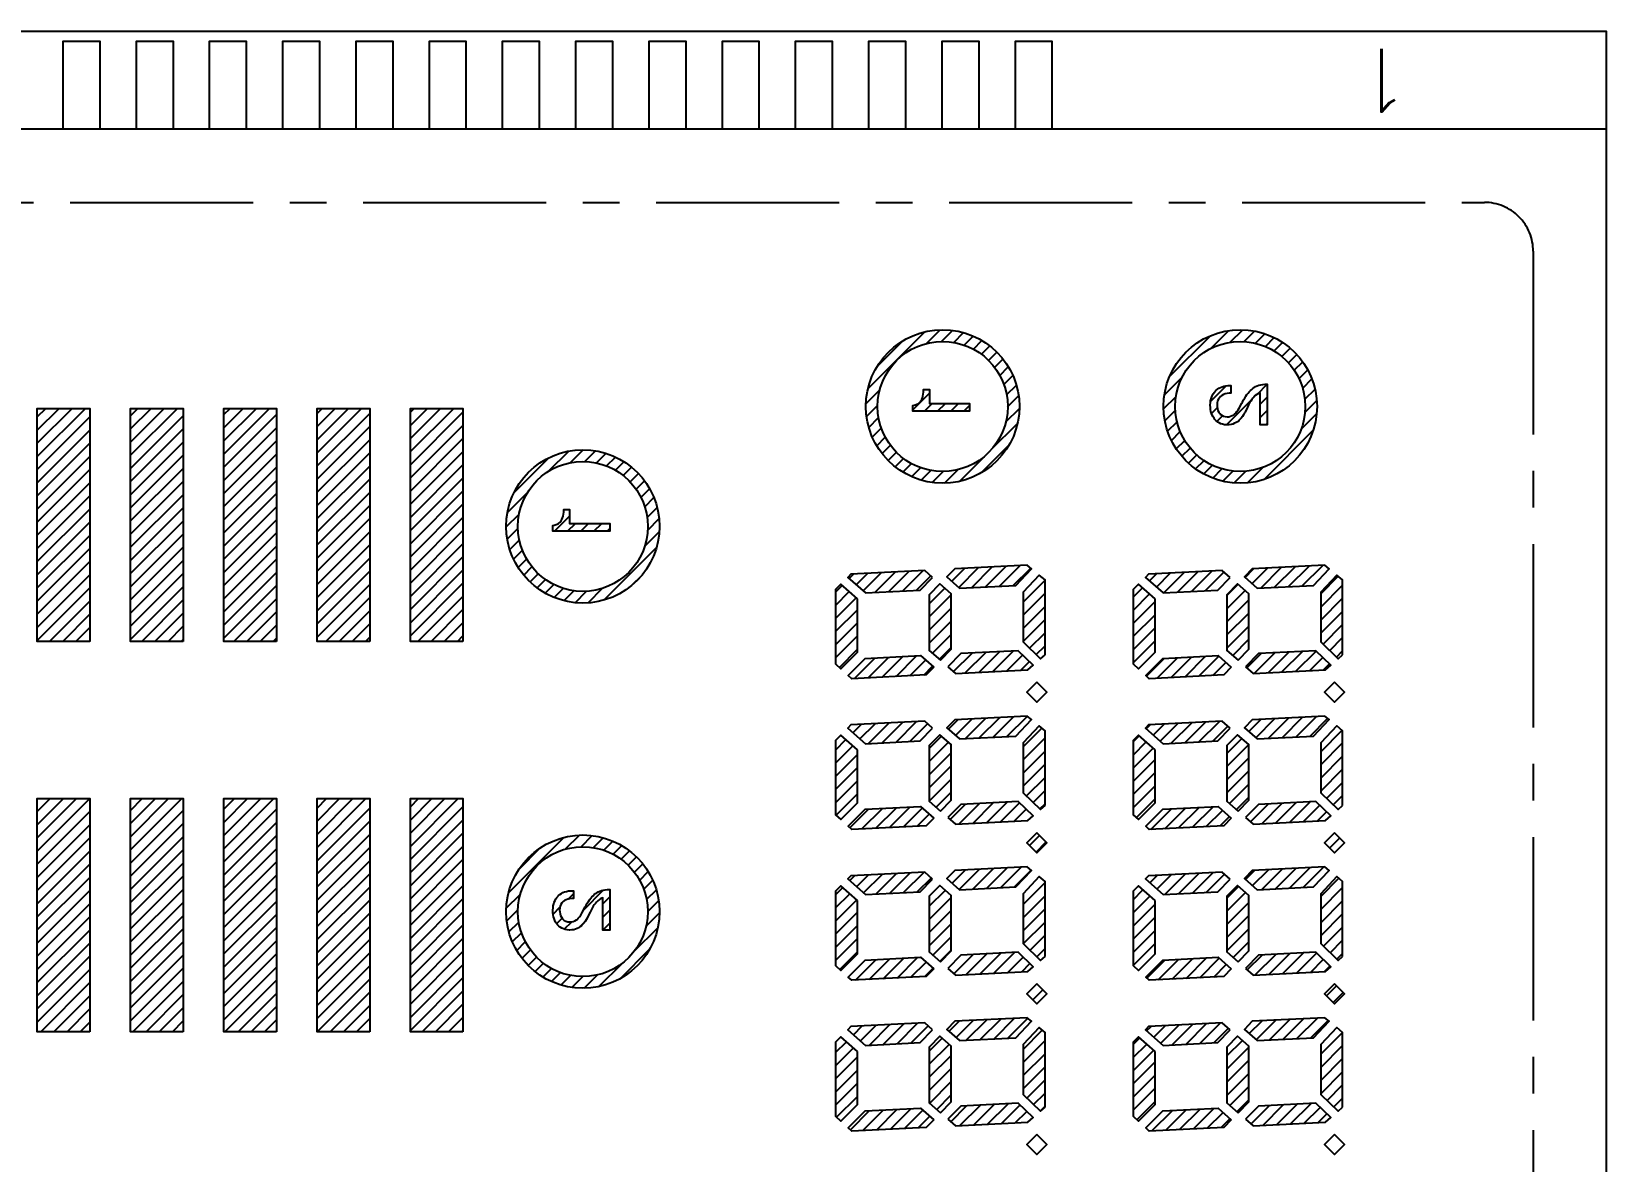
# Model space of a CAD drawing. Header units: millimetres. Extents: x 496 to 1208, y 1378 to 1539.
# Drawn here: x 1122.68 to 1154.93, y 1474.98 to 1498.12 of the extents above; entities that cross this region are included whole.
import ezdxf
from ezdxf.enums import TextEntityAlignment as Align

# ---------------------------------------------------------------- set-up
doc = ezdxf.new("R2010")
doc.units = ezdxf.units.MM
doc.header["$LTSCALE"] = 3
doc.linetypes.add('CENTER', pattern=[2, 1.25, -0.25, 0.25, -0.25])
doc.styles.add('romans', font='romans.shx')
pattern_1 = [(225, (-1337.04233, 2320.39868), (-0.134703842, 0.134703842), [])]

msp = doc.modelspace()

# ---------------------------------------------------------------- hatches: boundary and pattern name
at = {"linetype": 'Continuous'}
h = msp.add_hatch(dxfattribs=at)
h.set_pattern_fill('ANSI31', color=256, scale=0.06, angle=90, style=0)
h.set_pattern_definition(pattern_1)
h.paths.add_polyline_path([(1139.762, 1490.442, 1), (1142.905, 1490.442, 1)])
h.paths.add_polyline_path([(1140.002, 1490.442, 1), (1142.665, 1490.442, 1)])
h = msp.add_hatch(dxfattribs=at)
h.set_pattern_fill('ANSI31', color=256, scale=0.06, angle=90, style=0)
h.set_pattern_definition(pattern_1)
h.paths.add_polyline_path([(1145.857, 1490.442, 1), (1149, 1490.442, 1)])
h.paths.add_polyline_path([(1146.097, 1490.442, 1), (1148.76, 1490.442, 1)])
h = msp.add_hatch(dxfattribs=at)
h.set_pattern_fill('ANSI31', color=256, scale=0.06, angle=90, style=0)
h.set_pattern_definition(pattern_1)
h.paths.add_polyline_path([(1140.865, 1490.528), (1140.837, 1490.505), (1140.805, 1490.487), (1140.768, 1490.474), (1140.726, 1490.465), (1140.72, 1490.465), (1140.72, 1490.345), (1141.887, 1490.345), (1141.887, 1490.505), (1141.062, 1490.505), (1141.062, 1490.787), (1140.944, 1490.787), (1140.942, 1490.738), (1140.937, 1490.693), (1140.929, 1490.652), (1140.919, 1490.616), (1140.905, 1490.584), (1140.888, 1490.556)])
h = msp.add_hatch(dxfattribs=at)
h.set_pattern_fill('ANSI31', color=256, scale=0.06, angle=90, style=0)
h.set_pattern_definition(pattern_1)
h.paths.add_polyline_path([(1147.158, 1490.231), (1147.118, 1490.235), (1147.081, 1490.245), (1147.049, 1490.262), (1147.019, 1490.286), (1147.009, 1490.297), (1146.988, 1490.327), (1146.972, 1490.361), (1146.961, 1490.399), (1146.954, 1490.44), (1146.953, 1490.473), (1146.956, 1490.516), (1146.965, 1490.556), (1146.98, 1490.591), (1147, 1490.622), (1147.025, 1490.648), (1147.053, 1490.67), (1147.084, 1490.686), (1147.119, 1490.699), (1147.158, 1490.708), (1147.2, 1490.712), (1147.222, 1490.712), (1147.236, 1490.712), (1147.236, 1490.872), (1147.215, 1490.872), (1147.172, 1490.871), (1147.131, 1490.866), (1147.092, 1490.858), (1147.055, 1490.847), (1147.021, 1490.833), (1146.989, 1490.815), (1146.959, 1490.795), (1146.931, 1490.772), (1146.922, 1490.763), (1146.898, 1490.735), (1146.876, 1490.704), (1146.858, 1490.672), (1146.843, 1490.637), (1146.831, 1490.599), (1146.822, 1490.559), (1146.817, 1490.517), (1146.815, 1490.473), (1146.815, 1490.466), (1146.816, 1490.421), (1146.821, 1490.379), (1146.829, 1490.338), (1146.839, 1490.3), (1146.853, 1490.264), (1146.871, 1490.23), (1146.891, 1490.2), (1146.91, 1490.175), (1146.937, 1490.147), (1146.966, 1490.123), (1146.998, 1490.104), (1147.032, 1490.088), (1147.068, 1490.077), (1147.106, 1490.069), (1147.146, 1490.066), (1147.16, 1490.066), (1147.201, 1490.068), (1147.24, 1490.073), (1147.278, 1490.083), (1147.313, 1490.097), (1147.346, 1490.114), (1147.369, 1490.13), (1147.397, 1490.151), (1147.423, 1490.177), (1147.449, 1490.205), (1147.473, 1490.238), (1147.496, 1490.273), (1147.518, 1490.312), (1147.526, 1490.328), (1147.575, 1490.431), (1147.598, 1490.476), (1147.621, 1490.516), (1147.643, 1490.552), (1147.664, 1490.584), (1147.685, 1490.612), (1147.705, 1490.636), (1147.705, 1490.636), (1147.735, 1490.666), (1147.767, 1490.69), (1147.8, 1490.709), (1147.835, 1490.722), (1147.838, 1490.723), (1147.838, 1490.066), (1147.981, 1490.066), (1147.981, 1490.899), (1147.971, 1490.899), (1147.929, 1490.897), (1147.888, 1490.893), (1147.849, 1490.886), (1147.812, 1490.876), (1147.777, 1490.863), (1147.743, 1490.848), (1147.711, 1490.829), (1147.687, 1490.812), (1147.663, 1490.793), (1147.639, 1490.77), (1147.614, 1490.745), (1147.59, 1490.717), (1147.566, 1490.686), (1147.542, 1490.652), (1147.519, 1490.615), (1147.495, 1490.575), (1147.471, 1490.533), (1147.461, 1490.513), (1147.407, 1490.41), (1147.384, 1490.37), (1147.36, 1490.336), (1147.336, 1490.306), (1147.309, 1490.282), (1147.299, 1490.274), (1147.266, 1490.255), (1147.23, 1490.241), (1147.192, 1490.233)])
h = msp.add_hatch(dxfattribs=at)
h.set_pattern_fill('ANSI31', color=256, scale=0.06, angle=90, style=0)
h.set_pattern_definition(pattern_1)
h.paths.add_polyline_path([(1123.871, 1490.404), (1122.794, 1490.404), (1122.794, 1485.631), (1123.871, 1485.631)])
h = msp.add_hatch(dxfattribs=at)
h.set_pattern_fill('ANSI31', color=256, scale=0.06, angle=90, style=0)
h.set_pattern_definition(pattern_1)
h.paths.add_polyline_path([(1125.781, 1490.404), (1124.704, 1490.404), (1124.704, 1485.631), (1125.781, 1485.631)])
h = msp.add_hatch(dxfattribs=at)
h.set_pattern_fill('ANSI31', color=256, scale=0.06, angle=90, style=0)
h.set_pattern_definition(pattern_1)
h.paths.add_polyline_path([(1127.691, 1490.404), (1126.614, 1490.404), (1126.614, 1485.631), (1127.691, 1485.631)])
h = msp.add_hatch(dxfattribs=at)
h.set_pattern_fill('ANSI31', color=256, scale=0.06, angle=90, style=0)
h.set_pattern_definition(pattern_1)
h.paths.add_polyline_path([(1129.601, 1490.404), (1128.524, 1490.404), (1128.524, 1485.631), (1129.601, 1485.631)])
h = msp.add_hatch(dxfattribs=at)
h.set_pattern_fill('ANSI31', color=256, scale=0.06, angle=90, style=0)
h.set_pattern_definition(pattern_1)
h.paths.add_polyline_path([(1131.511, 1490.404), (1130.434, 1490.404), (1130.434, 1485.631), (1131.511, 1485.631)])
h = msp.add_hatch(dxfattribs=at)
h.set_pattern_fill('ANSI31', color=256, scale=0.06, angle=90, style=0)
h.set_pattern_definition(pattern_1)
h.paths.add_polyline_path([(1132.396, 1487.986, 1), (1135.536, 1487.986, 1)])
h.paths.add_polyline_path([(1132.635, 1487.986, 1), (1135.296, 1487.986, 1)])
h = msp.add_hatch(dxfattribs=at)
h.set_pattern_fill('ANSI31', color=256, scale=0.06, angle=90, style=0)
h.set_pattern_definition(pattern_1)
h.paths.add_polyline_path([(1133.498, 1488.071), (1133.47, 1488.048), (1133.438, 1488.03), (1133.4, 1488.017), (1133.359, 1488.008), (1133.353, 1488.008), (1133.353, 1487.888), (1134.518, 1487.888), (1134.518, 1488.048), (1133.695, 1488.048), (1133.695, 1488.33), (1133.576, 1488.33), (1133.575, 1488.281), (1133.57, 1488.236), (1133.562, 1488.195), (1133.551, 1488.159), (1133.538, 1488.127), (1133.521, 1488.099)])
h = msp.add_hatch(dxfattribs=at)
h.set_pattern_fill('ANSI31', color=256, scale=0.06, angle=90, style=0)
h.set_pattern_definition(pattern_1)
h.paths.add_polyline_path([(1141.681, 1486.721), (1142.835, 1486.779), (1143.155, 1487.119), (1143.068, 1487.191), (1141.58, 1487.117), (1141.419, 1486.952)])
h = msp.add_hatch(dxfattribs=at)
h.set_pattern_fill('ANSI31', color=256, scale=0.06, angle=90, style=0)
h.set_pattern_definition(pattern_1)
h.paths.add_polyline_path([(1147.776, 1486.721), (1148.929, 1486.779), (1149.25, 1487.119), (1149.163, 1487.191), (1147.675, 1487.117), (1147.514, 1486.952)])
h = msp.add_hatch(dxfattribs=at)
h.set_pattern_fill('ANSI31', color=256, scale=0.06, angle=90, style=0)
h.set_pattern_definition(pattern_1)
h.paths.add_polyline_path([(1141.128, 1486.942), (1140.966, 1487.086), (1139.457, 1487.01), (1139.39, 1486.943), (1139.753, 1486.624), (1140.871, 1486.68)])
h = msp.add_hatch(dxfattribs=at)
h.set_pattern_fill('ANSI31', color=256, scale=0.06, angle=90, style=0)
h.set_pattern_definition(pattern_1)
h.paths.add_polyline_path([(1143.43, 1485.357), (1143.43, 1486.89), (1143.309, 1486.991), (1142.98, 1486.642), (1142.98, 1485.621), (1143.34, 1485.277)])
h = msp.add_hatch(dxfattribs=at)
h.set_pattern_fill('ANSI31', color=256, scale=0.06, angle=90, style=0)
h.set_pattern_definition(pattern_1)
h.paths.add_polyline_path([(1147.223, 1486.942), (1147.06, 1487.086), (1145.552, 1487.01), (1145.485, 1486.943), (1145.848, 1486.624), (1146.966, 1486.68)])
h = msp.add_hatch(dxfattribs=at)
h.set_pattern_fill('ANSI31', color=256, scale=0.06, angle=90, style=0)
h.set_pattern_definition(pattern_1)
h.paths.add_polyline_path([(1149.525, 1485.357), (1149.525, 1486.89), (1149.404, 1486.991), (1149.075, 1486.642), (1149.075, 1485.621), (1149.434, 1485.277)])
h = msp.add_hatch(dxfattribs=at)
h.set_pattern_fill('ANSI31', color=256, scale=0.06, angle=90, style=0)
h.set_pattern_definition(pattern_1)
h.paths.add_polyline_path([(1139.591, 1486.501), (1139.249, 1486.801), (1139.141, 1486.692), (1139.141, 1485.172), (1139.251, 1485.07), (1139.591, 1485.411)])
h = msp.add_hatch(dxfattribs=at)
h.set_pattern_fill('ANSI31', color=256, scale=0.06, angle=90, style=0)
h.set_pattern_definition(pattern_1)
h.paths.add_polyline_path([(1141.29, 1485.245), (1141.51, 1485.469), (1141.51, 1486.605), (1141.279, 1486.81), (1141.06, 1486.587), (1141.06, 1485.448)])
h = msp.add_hatch(dxfattribs=at)
h.set_pattern_fill('ANSI31', color=256, scale=0.06, angle=90, style=0)
h.set_pattern_definition(pattern_1)
h.paths.add_polyline_path([(1145.685, 1486.501), (1145.343, 1486.801), (1145.235, 1486.692), (1145.235, 1485.172), (1145.346, 1485.07), (1145.685, 1485.411)])
h = msp.add_hatch(dxfattribs=at)
h.set_pattern_fill('ANSI31', color=256, scale=0.06, angle=90, style=0)
h.set_pattern_definition(pattern_1)
h.paths.add_polyline_path([(1147.385, 1485.245), (1147.605, 1485.469), (1147.605, 1486.605), (1147.373, 1486.81), (1147.155, 1486.587), (1147.155, 1485.448)])
h = msp.add_hatch(dxfattribs=at)
h.set_pattern_fill('ANSI31', color=256, scale=0.06, angle=90, style=0)
h.set_pattern_definition(pattern_1)
h.paths.add_polyline_path([(1140.881, 1485.34), (1139.745, 1485.283), (1139.398, 1484.935), (1139.471, 1484.868), (1140.996, 1484.945), (1141.15, 1485.102)])
h = msp.add_hatch(dxfattribs=at)
h.set_pattern_fill('ANSI31', color=256, scale=0.06, angle=90, style=0)
h.set_pattern_definition(pattern_1)
h.paths.add_polyline_path([(1141.441, 1485.113), (1141.596, 1484.975), (1143.081, 1485.05), (1143.189, 1485.145), (1142.879, 1485.44), (1141.705, 1485.381)])
h = msp.add_hatch(dxfattribs=at)
h.set_pattern_fill('ANSI31', color=256, scale=0.06, angle=90, style=0)
h.set_pattern_definition(pattern_1)
h.paths.add_polyline_path([(1146.975, 1485.34), (1145.84, 1485.283), (1145.493, 1484.935), (1145.566, 1484.868), (1147.09, 1484.945), (1147.245, 1485.102)])
h = msp.add_hatch(dxfattribs=at)
h.set_pattern_fill('ANSI31', color=256, scale=0.06, angle=90, style=0)
h.set_pattern_definition(pattern_1)
h.paths.add_polyline_path([(1147.535, 1485.113), (1147.691, 1484.975), (1149.176, 1485.05), (1149.284, 1485.145), (1148.974, 1485.44), (1147.799, 1485.381)])
h = msp.add_hatch(dxfattribs=at)
h.set_pattern_fill('ANSI31', color=256, scale=0.06, angle=90, style=0)
h.set_pattern_definition(pattern_1)
h.paths.add_polyline_path([(1141.128, 1483.854), (1140.966, 1483.997), (1139.457, 1483.921), (1139.39, 1483.854), (1139.753, 1483.536), (1140.871, 1483.592)])
h = msp.add_hatch(dxfattribs=at)
h.set_pattern_fill('ANSI31', color=256, scale=0.06, angle=90, style=0)
h.set_pattern_definition(pattern_1)
h.paths.add_polyline_path([(1141.681, 1483.633), (1142.835, 1483.691), (1143.155, 1484.031), (1143.068, 1484.103), (1141.58, 1484.028), (1141.419, 1483.864)])
h = msp.add_hatch(dxfattribs=at)
h.set_pattern_fill('ANSI31', color=256, scale=0.06, angle=90, style=0)
h.set_pattern_definition(pattern_1)
h.paths.add_polyline_path([(1147.223, 1483.854), (1147.06, 1483.997), (1145.552, 1483.921), (1145.485, 1483.854), (1145.848, 1483.536), (1146.966, 1483.592)])
h = msp.add_hatch(dxfattribs=at)
h.set_pattern_fill('ANSI31', color=256, scale=0.06, angle=90, style=0)
h.set_pattern_definition(pattern_1)
h.paths.add_polyline_path([(1147.776, 1483.633), (1148.929, 1483.691), (1149.25, 1484.031), (1149.163, 1484.103), (1147.675, 1484.028), (1147.514, 1483.864)])
h = msp.add_hatch(dxfattribs=at)
h.set_pattern_fill('ANSI31', color=256, scale=0.06, angle=90, style=0)
h.set_pattern_definition(pattern_1)
h.paths.add_polyline_path([(1139.591, 1483.412), (1139.249, 1483.712), (1139.141, 1483.604), (1139.141, 1482.083), (1139.251, 1481.982), (1139.591, 1482.323)])
h = msp.add_hatch(dxfattribs=at)
h.set_pattern_fill('ANSI31', color=256, scale=0.06, angle=90, style=0)
h.set_pattern_definition(pattern_1)
h.paths.add_polyline_path([(1141.29, 1482.157), (1141.51, 1482.38), (1141.51, 1483.517), (1141.279, 1483.721), (1141.06, 1483.499), (1141.06, 1482.36)])
h = msp.add_hatch(dxfattribs=at)
h.set_pattern_fill('ANSI31', color=256, scale=0.06, angle=90, style=0)
h.set_pattern_definition(pattern_1)
h.paths.add_polyline_path([(1143.43, 1482.268), (1143.43, 1483.802), (1143.309, 1483.903), (1142.98, 1483.553), (1142.98, 1482.533), (1143.34, 1482.189)])
h = msp.add_hatch(dxfattribs=at)
h.set_pattern_fill('ANSI31', color=256, scale=0.06, angle=90, style=0)
h.set_pattern_definition(pattern_1)
h.paths.add_polyline_path([(1145.685, 1483.412), (1145.343, 1483.712), (1145.235, 1483.604), (1145.235, 1482.083), (1145.346, 1481.982), (1145.685, 1482.323)])
h = msp.add_hatch(dxfattribs=at)
h.set_pattern_fill('ANSI31', color=256, scale=0.06, angle=90, style=0)
h.set_pattern_definition(pattern_1)
h.paths.add_polyline_path([(1147.385, 1482.157), (1147.605, 1482.38), (1147.605, 1483.517), (1147.373, 1483.721), (1147.155, 1483.499), (1147.155, 1482.36)])
h = msp.add_hatch(dxfattribs=at)
h.set_pattern_fill('ANSI31', color=256, scale=0.06, angle=90, style=0)
h.set_pattern_definition(pattern_1)
h.paths.add_polyline_path([(1149.525, 1482.268), (1149.525, 1483.802), (1149.404, 1483.903), (1149.075, 1483.553), (1149.075, 1482.533), (1149.434, 1482.189)])
h = msp.add_hatch(dxfattribs=at)
h.set_pattern_fill('ANSI31', color=256, scale=0.06, angle=90, style=0)
h.set_pattern_definition(pattern_1)
h.paths.add_polyline_path([(1123.871, 1482.411), (1122.794, 1482.411), (1122.794, 1477.638), (1123.871, 1477.638)])
h = msp.add_hatch(dxfattribs=at)
h.set_pattern_fill('ANSI31', color=256, scale=0.06, angle=90, style=0)
h.set_pattern_definition(pattern_1)
h.paths.add_polyline_path([(1125.781, 1482.411), (1124.704, 1482.411), (1124.704, 1477.638), (1125.781, 1477.638)])
h = msp.add_hatch(dxfattribs=at)
h.set_pattern_fill('ANSI31', color=256, scale=0.06, angle=90, style=0)
h.set_pattern_definition(pattern_1)
h.paths.add_polyline_path([(1127.691, 1482.411), (1126.614, 1482.411), (1126.614, 1477.638), (1127.691, 1477.638)])
h = msp.add_hatch(dxfattribs=at)
h.set_pattern_fill('ANSI31', color=256, scale=0.06, angle=90, style=0)
h.set_pattern_definition(pattern_1)
h.paths.add_polyline_path([(1129.601, 1482.411), (1128.524, 1482.411), (1128.524, 1477.638), (1129.601, 1477.638)])
h = msp.add_hatch(dxfattribs=at)
h.set_pattern_fill('ANSI31', color=256, scale=0.06, angle=90, style=0)
h.set_pattern_definition(pattern_1)
h.paths.add_polyline_path([(1131.511, 1482.411), (1130.434, 1482.411), (1130.434, 1477.638), (1131.511, 1477.638)])
h = msp.add_hatch(dxfattribs=at)
h.set_pattern_fill('ANSI31', color=256, scale=0.06, angle=90, style=0)
h.set_pattern_definition(pattern_1)
h.paths.add_polyline_path([(1141.441, 1482.024), (1141.596, 1481.887), (1143.081, 1481.962), (1143.189, 1482.056), (1142.879, 1482.352), (1141.705, 1482.293)])
h = msp.add_hatch(dxfattribs=at)
h.set_pattern_fill('ANSI31', color=256, scale=0.06, angle=90, style=0)
h.set_pattern_definition(pattern_1)
h.paths.add_polyline_path([(1147.535, 1482.024), (1147.691, 1481.887), (1149.176, 1481.962), (1149.284, 1482.056), (1148.974, 1482.352), (1147.799, 1482.293)])
h = msp.add_hatch(dxfattribs=at)
h.set_pattern_fill('ANSI31', color=256, scale=0.06, angle=90, style=0)
h.set_pattern_definition(pattern_1)
h.paths.add_polyline_path([(1140.881, 1482.251), (1139.745, 1482.194), (1139.398, 1481.846), (1139.471, 1481.78), (1140.996, 1481.857), (1141.15, 1482.014)])
h = msp.add_hatch(dxfattribs=at)
h.set_pattern_fill('ANSI31', color=256, scale=0.06, angle=90, style=0)
h.set_pattern_definition(pattern_1)
h.paths.add_polyline_path([(1146.975, 1482.251), (1145.84, 1482.194), (1145.493, 1481.846), (1145.566, 1481.78), (1147.09, 1481.857), (1147.245, 1482.014)])
h = msp.add_hatch(dxfattribs=at)
h.set_pattern_fill('ANSI31', color=256, scale=0.06, angle=90, style=0)
h.set_pattern_definition(pattern_1)
h.paths.add_polyline_path([(1143.261, 1481.708), (1143.057, 1481.504), (1143.261, 1481.3), (1143.465, 1481.504)])
h = msp.add_hatch(dxfattribs=at)
h.set_pattern_fill('ANSI31', color=256, scale=0.06, angle=90, style=0)
h.set_pattern_definition(pattern_1)
h.paths.add_polyline_path([(1149.356, 1481.708), (1149.152, 1481.504), (1149.356, 1481.3), (1149.56, 1481.504)])
h = msp.add_hatch(dxfattribs=at)
h.set_pattern_fill('ANSI31', color=256, scale=0.06, angle=90, style=0)
h.set_pattern_definition(pattern_1)
h.paths.add_polyline_path([(1132.396, 1480.097, 1), (1135.536, 1480.097, 1)])
h.paths.add_polyline_path([(1132.635, 1480.097, 1), (1135.296, 1480.097, 1)])
h = msp.add_hatch(dxfattribs=at)
h.set_pattern_fill('ANSI31', color=256, scale=0.06, angle=90, style=0)
h.set_pattern_definition(pattern_1)
h.paths.add_polyline_path([(1141.128, 1480.765), (1140.966, 1480.909), (1139.457, 1480.833), (1139.39, 1480.766), (1139.753, 1480.447), (1140.871, 1480.503)])
h = msp.add_hatch(dxfattribs=at)
h.set_pattern_fill('ANSI31', color=256, scale=0.06, angle=90, style=0)
h.set_pattern_definition(pattern_1)
h.paths.add_polyline_path([(1141.681, 1480.544), (1142.835, 1480.602), (1143.155, 1480.943), (1143.068, 1481.015), (1141.58, 1480.94), (1141.419, 1480.776)])
h = msp.add_hatch(dxfattribs=at)
h.set_pattern_fill('ANSI31', color=256, scale=0.06, angle=90, style=0)
h.set_pattern_definition(pattern_1)
h.paths.add_polyline_path([(1143.43, 1479.18), (1143.43, 1480.714), (1143.309, 1480.814), (1142.98, 1480.465), (1142.98, 1479.444), (1143.34, 1479.1)])
h = msp.add_hatch(dxfattribs=at)
h.set_pattern_fill('ANSI31', color=256, scale=0.06, angle=90, style=0)
h.set_pattern_definition(pattern_1)
h.paths.add_polyline_path([(1147.223, 1480.765), (1147.06, 1480.909), (1145.552, 1480.833), (1145.485, 1480.766), (1145.848, 1480.447), (1146.966, 1480.503)])
h = msp.add_hatch(dxfattribs=at)
h.set_pattern_fill('ANSI31', color=256, scale=0.06, angle=90, style=0)
h.set_pattern_definition(pattern_1)
h.paths.add_polyline_path([(1147.776, 1480.544), (1148.929, 1480.602), (1149.25, 1480.943), (1149.163, 1481.015), (1147.675, 1480.94), (1147.514, 1480.776)])
h = msp.add_hatch(dxfattribs=at)
h.set_pattern_fill('ANSI31', color=256, scale=0.06, angle=90, style=0)
h.set_pattern_definition(pattern_1)
h.paths.add_polyline_path([(1149.525, 1479.18), (1149.525, 1480.714), (1149.404, 1480.814), (1149.075, 1480.465), (1149.075, 1479.444), (1149.434, 1479.1)])
h = msp.add_hatch(dxfattribs=at)
h.set_pattern_fill('ANSI31', color=256, scale=0.06, angle=90, style=0)
h.set_pattern_definition(pattern_1)
h.paths.add_polyline_path([(1133.696, 1479.886), (1133.656, 1479.889), (1133.619, 1479.9), (1133.586, 1479.917), (1133.557, 1479.941), (1133.547, 1479.952), (1133.526, 1479.981), (1133.51, 1480.016), (1133.498, 1480.053), (1133.492, 1480.095), (1133.491, 1480.128), (1133.494, 1480.171), (1133.503, 1480.21), (1133.518, 1480.245), (1133.538, 1480.277), (1133.563, 1480.303), (1133.591, 1480.324), (1133.622, 1480.341), (1133.657, 1480.354), (1133.696, 1480.362), (1133.738, 1480.366), (1133.76, 1480.367), (1133.774, 1480.367), (1133.774, 1480.526), (1133.753, 1480.526), (1133.71, 1480.525), (1133.669, 1480.52), (1133.63, 1480.512), (1133.593, 1480.501), (1133.559, 1480.487), (1133.527, 1480.47), (1133.497, 1480.45), (1133.469, 1480.426), (1133.46, 1480.417), (1133.436, 1480.389), (1133.414, 1480.359), (1133.396, 1480.326), (1133.381, 1480.291), (1133.369, 1480.254), (1133.36, 1480.214), (1133.355, 1480.172), (1133.353, 1480.128), (1133.353, 1480.121), (1133.354, 1480.076), (1133.359, 1480.033), (1133.367, 1479.993), (1133.377, 1479.954), (1133.391, 1479.919), (1133.409, 1479.885), (1133.429, 1479.854), (1133.448, 1479.83), (1133.475, 1479.802), (1133.504, 1479.778), (1133.536, 1479.759), (1133.57, 1479.743), (1133.606, 1479.731), (1133.644, 1479.724), (1133.684, 1479.721), (1133.698, 1479.721), (1133.739, 1479.722), (1133.778, 1479.728), (1133.815, 1479.738), (1133.851, 1479.752), (1133.884, 1479.769), (1133.907, 1479.785), (1133.935, 1479.806), (1133.961, 1479.832), (1133.986, 1479.86), (1134.01, 1479.892), (1134.033, 1479.928), (1134.055, 1479.967), (1134.063, 1479.983), (1134.113, 1480.086), (1134.136, 1480.13), (1134.158, 1480.17), (1134.18, 1480.207), (1134.201, 1480.239), (1134.222, 1480.267), (1134.242, 1480.29), (1134.242, 1480.291), (1134.273, 1480.32), (1134.304, 1480.344), (1134.337, 1480.363), (1134.372, 1480.377), (1134.375, 1480.378), (1134.375, 1479.721), (1134.518, 1479.721), (1134.518, 1480.553), (1134.508, 1480.553), (1134.466, 1480.551), (1134.425, 1480.547), (1134.387, 1480.54), (1134.35, 1480.53), (1134.314, 1480.517), (1134.281, 1480.502), (1134.249, 1480.483), (1134.224, 1480.466), (1134.2, 1480.447), (1134.176, 1480.424), (1134.152, 1480.399), (1134.127, 1480.371), (1134.104, 1480.34), (1134.08, 1480.306), (1134.056, 1480.269), (1134.032, 1480.23), (1134.008, 1480.187), (1133.998, 1480.168), (1133.944, 1480.064), (1133.922, 1480.025), (1133.898, 1479.99), (1133.873, 1479.961), (1133.847, 1479.937), (1133.836, 1479.929), (1133.803, 1479.909), (1133.768, 1479.896), (1133.73, 1479.888)])
h = msp.add_hatch(dxfattribs=at)
h.set_pattern_fill('ANSI31', color=256, scale=0.06, angle=90, style=0)
h.set_pattern_definition(pattern_1)
h.paths.add_polyline_path([(1139.591, 1480.324), (1139.249, 1480.624), (1139.141, 1480.515), (1139.141, 1478.995), (1139.251, 1478.893), (1139.591, 1479.234)])
h = msp.add_hatch(dxfattribs=at)
h.set_pattern_fill('ANSI31', color=256, scale=0.06, angle=90, style=0)
h.set_pattern_definition(pattern_1)
h.paths.add_polyline_path([(1141.29, 1479.068), (1141.51, 1479.292), (1141.51, 1480.429), (1141.279, 1480.633), (1141.06, 1480.411), (1141.06, 1479.271)])
h = msp.add_hatch(dxfattribs=at)
h.set_pattern_fill('ANSI31', color=256, scale=0.06, angle=90, style=0)
h.set_pattern_definition(pattern_1)
h.paths.add_polyline_path([(1145.685, 1480.324), (1145.343, 1480.624), (1145.235, 1480.515), (1145.235, 1478.995), (1145.346, 1478.893), (1145.685, 1479.234)])
h = msp.add_hatch(dxfattribs=at)
h.set_pattern_fill('ANSI31', color=256, scale=0.06, angle=90, style=0)
h.set_pattern_definition(pattern_1)
h.paths.add_polyline_path([(1147.385, 1479.068), (1147.605, 1479.292), (1147.605, 1480.429), (1147.373, 1480.633), (1147.155, 1480.411), (1147.155, 1479.271)])
h = msp.add_hatch(dxfattribs=at)
h.set_pattern_fill('ANSI31', color=256, scale=0.06, angle=90, style=0)
h.set_pattern_definition(pattern_1)
h.paths.add_polyline_path([(1140.881, 1479.163), (1139.745, 1479.106), (1139.398, 1478.758), (1139.471, 1478.691), (1140.996, 1478.768), (1141.15, 1478.925)])
h = msp.add_hatch(dxfattribs=at)
h.set_pattern_fill('ANSI31', color=256, scale=0.06, angle=90, style=0)
h.set_pattern_definition(pattern_1)
h.paths.add_polyline_path([(1141.441, 1478.936), (1141.596, 1478.798), (1143.081, 1478.873), (1143.189, 1478.968), (1142.879, 1479.264), (1141.705, 1479.204)])
h = msp.add_hatch(dxfattribs=at)
h.set_pattern_fill('ANSI31', color=256, scale=0.06, angle=90, style=0)
h.set_pattern_definition(pattern_1)
h.paths.add_polyline_path([(1146.975, 1479.163), (1145.84, 1479.106), (1145.493, 1478.758), (1145.566, 1478.691), (1147.09, 1478.768), (1147.245, 1478.925)])
h = msp.add_hatch(dxfattribs=at)
h.set_pattern_fill('ANSI31', color=256, scale=0.06, angle=90, style=0)
h.set_pattern_definition(pattern_1)
h.paths.add_polyline_path([(1147.535, 1478.936), (1147.691, 1478.798), (1149.176, 1478.873), (1149.284, 1478.968), (1148.974, 1479.264), (1147.799, 1479.204)])
h = msp.add_hatch(dxfattribs=at)
h.set_pattern_fill('ANSI31', color=256, scale=0.06, angle=90, style=0)
h.set_pattern_definition(pattern_1)
h.paths.add_polyline_path([(1143.261, 1478.619), (1143.057, 1478.416), (1143.261, 1478.212), (1143.465, 1478.416)])
h = msp.add_hatch(dxfattribs=at)
h.set_pattern_fill('ANSI31', color=256, scale=0.06, angle=90, style=0)
h.set_pattern_definition(pattern_1)
h.paths.add_polyline_path([(1149.356, 1478.619), (1149.152, 1478.416), (1149.356, 1478.212), (1149.56, 1478.416)])
h = msp.add_hatch(dxfattribs=at)
h.set_pattern_fill('ANSI31', color=256, scale=0.06, angle=90, style=0)
h.set_pattern_definition(pattern_1)
h.paths.add_polyline_path([(1141.681, 1477.456), (1142.835, 1477.514), (1143.155, 1477.854), (1143.068, 1477.926), (1141.58, 1477.851), (1141.419, 1477.687)])
h = msp.add_hatch(dxfattribs=at)
h.set_pattern_fill('ANSI31', color=256, scale=0.06, angle=90, style=0)
h.set_pattern_definition(pattern_1)
h.paths.add_polyline_path([(1147.776, 1477.456), (1148.929, 1477.514), (1149.25, 1477.854), (1149.163, 1477.926), (1147.675, 1477.851), (1147.514, 1477.687)])
h = msp.add_hatch(dxfattribs=at)
h.set_pattern_fill('ANSI31', color=256, scale=0.06, angle=90, style=0)
h.set_pattern_definition(pattern_1)
h.paths.add_polyline_path([(1139.591, 1477.235), (1139.249, 1477.535), (1139.141, 1477.427), (1139.141, 1475.906), (1139.251, 1475.805), (1139.591, 1476.146)])
h = msp.add_hatch(dxfattribs=at)
h.set_pattern_fill('ANSI31', color=256, scale=0.06, angle=90, style=0)
h.set_pattern_definition(pattern_1)
h.paths.add_polyline_path([(1141.128, 1477.677), (1140.966, 1477.82), (1139.457, 1477.744), (1139.39, 1477.677), (1139.753, 1477.359), (1140.871, 1477.415)])
h = msp.add_hatch(dxfattribs=at)
h.set_pattern_fill('ANSI31', color=256, scale=0.06, angle=90, style=0)
h.set_pattern_definition(pattern_1)
h.paths.add_polyline_path([(1141.29, 1475.98), (1141.51, 1476.203), (1141.51, 1477.34), (1141.279, 1477.544), (1141.06, 1477.322), (1141.06, 1476.183)])
h = msp.add_hatch(dxfattribs=at)
h.set_pattern_fill('ANSI31', color=256, scale=0.06, angle=90, style=0)
h.set_pattern_definition(pattern_1)
h.paths.add_polyline_path([(1143.43, 1476.091), (1143.43, 1477.625), (1143.309, 1477.726), (1142.98, 1477.377), (1142.98, 1476.356), (1143.34, 1476.012)])
h = msp.add_hatch(dxfattribs=at)
h.set_pattern_fill('ANSI31', color=256, scale=0.06, angle=90, style=0)
h.set_pattern_definition(pattern_1)
h.paths.add_polyline_path([(1145.685, 1477.235), (1145.343, 1477.535), (1145.235, 1477.427), (1145.235, 1475.906), (1145.346, 1475.805), (1145.685, 1476.146)])
h = msp.add_hatch(dxfattribs=at)
h.set_pattern_fill('ANSI31', color=256, scale=0.06, angle=90, style=0)
h.set_pattern_definition(pattern_1)
h.paths.add_polyline_path([(1147.223, 1477.677), (1147.06, 1477.82), (1145.552, 1477.744), (1145.485, 1477.677), (1145.848, 1477.359), (1146.966, 1477.415)])
h = msp.add_hatch(dxfattribs=at)
h.set_pattern_fill('ANSI31', color=256, scale=0.06, angle=90, style=0)
h.set_pattern_definition(pattern_1)
h.paths.add_polyline_path([(1147.385, 1475.98), (1147.605, 1476.203), (1147.605, 1477.34), (1147.373, 1477.544), (1147.155, 1477.322), (1147.155, 1476.183)])
h = msp.add_hatch(dxfattribs=at)
h.set_pattern_fill('ANSI31', color=256, scale=0.06, angle=90, style=0)
h.set_pattern_definition(pattern_1)
h.paths.add_polyline_path([(1149.525, 1476.091), (1149.525, 1477.625), (1149.404, 1477.726), (1149.075, 1477.377), (1149.075, 1476.356), (1149.434, 1476.012)])
h = msp.add_hatch(dxfattribs=at)
h.set_pattern_fill('ANSI31', color=256, scale=0.06, angle=90, style=0)
h.set_pattern_definition(pattern_1)
h.paths.add_polyline_path([(1140.881, 1476.074), (1139.745, 1476.017), (1139.398, 1475.67), (1139.471, 1475.603), (1140.996, 1475.68), (1141.15, 1475.837)])
h = msp.add_hatch(dxfattribs=at)
h.set_pattern_fill('ANSI31', color=256, scale=0.06, angle=90, style=0)
h.set_pattern_definition(pattern_1)
h.paths.add_polyline_path([(1141.441, 1475.847), (1141.596, 1475.71), (1143.081, 1475.785), (1143.189, 1475.879), (1142.879, 1476.175), (1141.705, 1476.116)])
h = msp.add_hatch(dxfattribs=at)
h.set_pattern_fill('ANSI31', color=256, scale=0.06, angle=90, style=0)
h.set_pattern_definition(pattern_1)
h.paths.add_polyline_path([(1146.975, 1476.074), (1145.84, 1476.017), (1145.493, 1475.67), (1145.566, 1475.603), (1147.09, 1475.68), (1147.245, 1475.837)])
h = msp.add_hatch(dxfattribs=at)
h.set_pattern_fill('ANSI31', color=256, scale=0.06, angle=90, style=0)
h.set_pattern_definition(pattern_1)
h.paths.add_polyline_path([(1147.535, 1475.847), (1147.691, 1475.71), (1149.176, 1475.785), (1149.284, 1475.879), (1148.974, 1476.175), (1147.799, 1476.116)])

# ---------------------------------------------------------------- linework, layer by layer
msp.add_lwpolyline([(1090.968, 1445.401), (1154.928, 1445.401), (1154.928, 1498.121), (1090.968, 1498.121)], close=True)
for points in [[(1123.323, 1496.121), (1123.323, 1497.921), (1124.073, 1497.921), (1124.073, 1496.121)], [(1124.823, 1496.121), (1124.823, 1497.921), (1125.573, 1497.921), (1125.573, 1496.121)], [(1126.323, 1496.121), (1126.323, 1497.921), (1127.073, 1497.921), (1127.073, 1496.121)], [(1127.823, 1496.121), (1127.823, 1497.921), (1128.573, 1497.921), (1128.573, 1496.121)], [(1129.323, 1496.121), (1129.323, 1497.921), (1130.073, 1497.921), (1130.073, 1496.121)], [(1130.823, 1496.121), (1130.823, 1497.921), (1131.573, 1497.921), (1131.573, 1496.121)], [(1132.323, 1496.121), (1132.323, 1497.921), (1133.073, 1497.921), (1133.073, 1496.121)], [(1133.823, 1496.121), (1133.823, 1497.921), (1134.573, 1497.921), (1134.573, 1496.121)], [(1135.323, 1496.121), (1135.323, 1497.921), (1136.073, 1497.921), (1136.073, 1496.121)], [(1136.823, 1496.121), (1136.823, 1497.921), (1137.573, 1497.921), (1137.573, 1496.121)], [(1138.323, 1496.121), (1138.323, 1497.921), (1139.073, 1497.921), (1139.073, 1496.121)], [(1139.823, 1496.121), (1139.823, 1497.921), (1140.573, 1497.921), (1140.573, 1496.121)], [(1141.323, 1496.121), (1141.323, 1497.921), (1142.073, 1497.921), (1142.073, 1496.121)], [(1142.823, 1496.121), (1142.823, 1497.921), (1143.573, 1497.921), (1143.573, 1496.121)], [(1154.928, 1496.121), (1090.968, 1496.121)]]:
    msp.add_lwpolyline(points)
at = {"linetype": 'CENTER'}
msp.add_lwpolyline([(1092.468, 1449.901), (1092.468, 1493.621, -0.414214), (1093.468, 1494.621), (1152.428, 1494.621, -0.414214), (1153.428, 1493.621), (1153.428, 1449.901, -0.414214), (1152.428, 1448.901), (1093.468, 1448.901, -0.414214)], format="xyb", close=True, dxfattribs=at)
at = {"linetype": 'Continuous'}
for points in [[(1140.888, 1490.556), (1140.905, 1490.584), (1140.919, 1490.616), (1140.929, 1490.652), (1140.937, 1490.693), (1140.942, 1490.738), (1140.944, 1490.787), (1141.062, 1490.787), (1141.062, 1490.505), (1141.887, 1490.505), (1141.887, 1490.345), (1140.72, 1490.345), (1140.72, 1490.465), (1140.726, 1490.465), (1140.768, 1490.474), (1140.805, 1490.487), (1140.837, 1490.505), (1140.865, 1490.528)], [(1147.192, 1490.233), (1147.23, 1490.241), (1147.266, 1490.255), (1147.299, 1490.274), (1147.309, 1490.282), (1147.336, 1490.306), (1147.36, 1490.336), (1147.384, 1490.37), (1147.407, 1490.41), (1147.461, 1490.513), (1147.471, 1490.533), (1147.495, 1490.575), (1147.519, 1490.615), (1147.542, 1490.652), (1147.566, 1490.686), (1147.59, 1490.717), (1147.614, 1490.745), (1147.639, 1490.77), (1147.663, 1490.793), (1147.687, 1490.812), (1147.711, 1490.829), (1147.743, 1490.848), (1147.777, 1490.863), (1147.812, 1490.876), (1147.849, 1490.886), (1147.888, 1490.893), (1147.929, 1490.897), (1147.971, 1490.899), (1147.981, 1490.899), (1147.981, 1490.066), (1147.838, 1490.066), (1147.838, 1490.723), (1147.835, 1490.722), (1147.8, 1490.709), (1147.767, 1490.69), (1147.735, 1490.666), (1147.705, 1490.636), (1147.705, 1490.636), (1147.685, 1490.612), (1147.664, 1490.584), (1147.643, 1490.552), (1147.621, 1490.516), (1147.598, 1490.476), (1147.575, 1490.431), (1147.526, 1490.328), (1147.518, 1490.312), (1147.496, 1490.273), (1147.473, 1490.238), (1147.449, 1490.205), (1147.423, 1490.177), (1147.397, 1490.151), (1147.369, 1490.13), (1147.346, 1490.114), (1147.313, 1490.097), (1147.278, 1490.083), (1147.24, 1490.073), (1147.201, 1490.068), (1147.16, 1490.066), (1147.146, 1490.066), (1147.106, 1490.069), (1147.068, 1490.077), (1147.032, 1490.088), (1146.998, 1490.104), (1146.966, 1490.123), (1146.937, 1490.147), (1146.91, 1490.175), (1146.891, 1490.2), (1146.871, 1490.23), (1146.853, 1490.264), (1146.839, 1490.3), (1146.829, 1490.338), (1146.821, 1490.379), (1146.816, 1490.421), (1146.815, 1490.466), (1146.815, 1490.473), (1146.817, 1490.517), (1146.822, 1490.559), (1146.831, 1490.599), (1146.843, 1490.637), (1146.858, 1490.672), (1146.876, 1490.704), (1146.898, 1490.735), (1146.922, 1490.763), (1146.931, 1490.772), (1146.959, 1490.795), (1146.989, 1490.815), (1147.021, 1490.833), (1147.055, 1490.847), (1147.092, 1490.858), (1147.131, 1490.866), (1147.172, 1490.871), (1147.215, 1490.872), (1147.236, 1490.872), (1147.236, 1490.712), (1147.222, 1490.712), (1147.2, 1490.712), (1147.158, 1490.708), (1147.119, 1490.699), (1147.084, 1490.686), (1147.053, 1490.67), (1147.025, 1490.648), (1147, 1490.622), (1146.98, 1490.591), (1146.965, 1490.556), (1146.956, 1490.516), (1146.953, 1490.473), (1146.954, 1490.44), (1146.961, 1490.399), (1146.972, 1490.361), (1146.988, 1490.327), (1147.009, 1490.297), (1147.019, 1490.286), (1147.049, 1490.262), (1147.081, 1490.245), (1147.118, 1490.235), (1147.158, 1490.231)], [(1123.871, 1485.631), (1122.794, 1485.631), (1122.794, 1490.404), (1123.871, 1490.404)], [(1125.781, 1485.631), (1124.704, 1485.631), (1124.704, 1490.404), (1125.781, 1490.404)], [(1127.691, 1485.631), (1126.614, 1485.631), (1126.614, 1490.404), (1127.691, 1490.404)], [(1129.601, 1485.631), (1128.524, 1485.631), (1128.524, 1490.404), (1129.601, 1490.404)], [(1131.511, 1485.631), (1130.434, 1485.631), (1130.434, 1490.404), (1131.511, 1490.404)], [(1133.521, 1488.099), (1133.538, 1488.127), (1133.551, 1488.159), (1133.562, 1488.195), (1133.57, 1488.236), (1133.575, 1488.281), (1133.576, 1488.33), (1133.695, 1488.33), (1133.695, 1488.048), (1134.518, 1488.048), (1134.518, 1487.888), (1133.353, 1487.888), (1133.353, 1488.008), (1133.359, 1488.008), (1133.4, 1488.017), (1133.438, 1488.03), (1133.47, 1488.048), (1133.498, 1488.071)], [(1141.681, 1486.721), (1142.835, 1486.779), (1143.155, 1487.119), (1143.068, 1487.191), (1141.58, 1487.117), (1141.419, 1486.952)], [(1147.776, 1486.721), (1148.929, 1486.779), (1149.25, 1487.119), (1149.163, 1487.191), (1147.675, 1487.117), (1147.514, 1486.952)], [(1141.128, 1486.942), (1140.966, 1487.086), (1139.457, 1487.01), (1139.39, 1486.943), (1139.753, 1486.624), (1140.871, 1486.68)], [(1143.43, 1485.357), (1143.43, 1486.89), (1143.309, 1486.991), (1142.98, 1486.642), (1142.98, 1485.621), (1143.34, 1485.277)], [(1147.223, 1486.942), (1147.06, 1487.086), (1145.552, 1487.01), (1145.485, 1486.943), (1145.848, 1486.624), (1146.966, 1486.68)], [(1149.525, 1485.357), (1149.525, 1486.89), (1149.404, 1486.991), (1149.075, 1486.642), (1149.075, 1485.621), (1149.434, 1485.277)], [(1139.591, 1486.501), (1139.249, 1486.801), (1139.141, 1486.692), (1139.141, 1485.172), (1139.251, 1485.07), (1139.591, 1485.411)], [(1141.29, 1485.245), (1141.51, 1485.469), (1141.51, 1486.605), (1141.279, 1486.81), (1141.06, 1486.587), (1141.06, 1485.448)], [(1145.685, 1486.501), (1145.343, 1486.801), (1145.235, 1486.692), (1145.235, 1485.172), (1145.346, 1485.07), (1145.685, 1485.411)], [(1147.385, 1485.245), (1147.605, 1485.469), (1147.605, 1486.605), (1147.373, 1486.81), (1147.155, 1486.587), (1147.155, 1485.448)], [(1141.15, 1485.102), (1140.996, 1484.945), (1139.471, 1484.868), (1139.398, 1484.935), (1139.745, 1485.283), (1140.881, 1485.34)], [(1141.441, 1485.113), (1141.596, 1484.975), (1143.081, 1485.05), (1143.189, 1485.145), (1142.879, 1485.44), (1141.705, 1485.381)], [(1147.245, 1485.102), (1147.09, 1484.945), (1145.566, 1484.868), (1145.493, 1484.935), (1145.84, 1485.283), (1146.975, 1485.34)], [(1147.535, 1485.113), (1147.691, 1484.975), (1149.176, 1485.05), (1149.284, 1485.145), (1148.974, 1485.44), (1147.799, 1485.381)], [(1143.261, 1484.796), (1143.057, 1484.592), (1143.261, 1484.389), (1143.465, 1484.592)], [(1149.356, 1484.796), (1149.152, 1484.592), (1149.356, 1484.389), (1149.56, 1484.592)], [(1141.128, 1483.854), (1140.966, 1483.997), (1139.457, 1483.921), (1139.39, 1483.854), (1139.753, 1483.536), (1140.871, 1483.592)], [(1141.681, 1483.633), (1142.835, 1483.691), (1143.155, 1484.031), (1143.068, 1484.103), (1141.58, 1484.028), (1141.419, 1483.864)], [(1147.223, 1483.854), (1147.06, 1483.997), (1145.552, 1483.921), (1145.485, 1483.854), (1145.848, 1483.536), (1146.966, 1483.592)], [(1147.776, 1483.633), (1148.929, 1483.691), (1149.25, 1484.031), (1149.163, 1484.103), (1147.675, 1484.028), (1147.514, 1483.864)], [(1139.591, 1483.412), (1139.249, 1483.712), (1139.141, 1483.604), (1139.141, 1482.083), (1139.251, 1481.982), (1139.591, 1482.323)], [(1141.29, 1482.157), (1141.51, 1482.38), (1141.51, 1483.517), (1141.279, 1483.721), (1141.06, 1483.499), (1141.06, 1482.36)], [(1143.43, 1482.268), (1143.43, 1483.802), (1143.309, 1483.903), (1142.98, 1483.553), (1142.98, 1482.533), (1143.34, 1482.189)], [(1145.685, 1483.412), (1145.343, 1483.712), (1145.235, 1483.604), (1145.235, 1482.083), (1145.346, 1481.982), (1145.685, 1482.323)], [(1147.385, 1482.157), (1147.605, 1482.38), (1147.605, 1483.517), (1147.373, 1483.721), (1147.155, 1483.499), (1147.155, 1482.36)], [(1149.525, 1482.268), (1149.525, 1483.802), (1149.404, 1483.903), (1149.075, 1483.553), (1149.075, 1482.533), (1149.434, 1482.189)], [(1123.871, 1477.638), (1122.794, 1477.638), (1122.794, 1482.411), (1123.871, 1482.411)], [(1125.781, 1477.638), (1124.704, 1477.638), (1124.704, 1482.411), (1125.781, 1482.411)], [(1127.691, 1477.638), (1126.614, 1477.638), (1126.614, 1482.411), (1127.691, 1482.411)], [(1129.601, 1477.638), (1128.524, 1477.638), (1128.524, 1482.411), (1129.601, 1482.411)], [(1131.511, 1477.638), (1130.434, 1477.638), (1130.434, 1482.411), (1131.511, 1482.411)], [(1141.441, 1482.024), (1141.596, 1481.887), (1143.081, 1481.962), (1143.189, 1482.056), (1142.879, 1482.352), (1141.705, 1482.293)], [(1147.535, 1482.024), (1147.691, 1481.887), (1149.176, 1481.962), (1149.284, 1482.056), (1148.974, 1482.352), (1147.799, 1482.293)], [(1141.15, 1482.014), (1140.996, 1481.857), (1139.471, 1481.78), (1139.398, 1481.846), (1139.745, 1482.194), (1140.881, 1482.251)], [(1147.245, 1482.014), (1147.09, 1481.857), (1145.566, 1481.78), (1145.493, 1481.846), (1145.84, 1482.194), (1146.975, 1482.251)], [(1143.261, 1481.708), (1143.057, 1481.504), (1143.261, 1481.3), (1143.465, 1481.504)], [(1149.356, 1481.708), (1149.152, 1481.504), (1149.356, 1481.3), (1149.56, 1481.504)], [(1141.128, 1480.765), (1140.966, 1480.909), (1139.457, 1480.833), (1139.39, 1480.766), (1139.753, 1480.447), (1140.871, 1480.503)], [(1141.681, 1480.544), (1142.835, 1480.602), (1143.155, 1480.943), (1143.068, 1481.015), (1141.58, 1480.94), (1141.419, 1480.776)], [(1143.43, 1479.18), (1143.43, 1480.714), (1143.309, 1480.814), (1142.98, 1480.465), (1142.98, 1479.444), (1143.34, 1479.1)], [(1147.223, 1480.765), (1147.06, 1480.909), (1145.552, 1480.833), (1145.485, 1480.766), (1145.848, 1480.447), (1146.966, 1480.503)], [(1147.776, 1480.544), (1148.929, 1480.602), (1149.25, 1480.943), (1149.163, 1481.015), (1147.675, 1480.94), (1147.514, 1480.776)], [(1149.525, 1479.18), (1149.525, 1480.714), (1149.404, 1480.814), (1149.075, 1480.465), (1149.075, 1479.444), (1149.434, 1479.1)], [(1133.73, 1479.888), (1133.768, 1479.896), (1133.803, 1479.909), (1133.836, 1479.929), (1133.847, 1479.937), (1133.873, 1479.961), (1133.898, 1479.99), (1133.922, 1480.025), (1133.944, 1480.064), (1133.998, 1480.168), (1134.008, 1480.187), (1134.032, 1480.23), (1134.056, 1480.269), (1134.08, 1480.306), (1134.104, 1480.34), (1134.127, 1480.371), (1134.152, 1480.399), (1134.176, 1480.424), (1134.2, 1480.447), (1134.224, 1480.466), (1134.249, 1480.483), (1134.281, 1480.502), (1134.314, 1480.517), (1134.35, 1480.53), (1134.387, 1480.54), (1134.425, 1480.547), (1134.466, 1480.551), (1134.508, 1480.553), (1134.518, 1480.553), (1134.518, 1479.721), (1134.375, 1479.721), (1134.375, 1480.378), (1134.372, 1480.377), (1134.337, 1480.363), (1134.304, 1480.344), (1134.273, 1480.32), (1134.242, 1480.291), (1134.242, 1480.29), (1134.222, 1480.267), (1134.201, 1480.239), (1134.18, 1480.207), (1134.158, 1480.17), (1134.136, 1480.13), (1134.113, 1480.086), (1134.063, 1479.983), (1134.055, 1479.967), (1134.033, 1479.928), (1134.01, 1479.892), (1133.986, 1479.86), (1133.961, 1479.832), (1133.935, 1479.806), (1133.907, 1479.785), (1133.884, 1479.769), (1133.851, 1479.752), (1133.815, 1479.738), (1133.778, 1479.728), (1133.739, 1479.722), (1133.698, 1479.721), (1133.684, 1479.721), (1133.644, 1479.724), (1133.606, 1479.731), (1133.57, 1479.743), (1133.536, 1479.759), (1133.504, 1479.778), (1133.475, 1479.802), (1133.448, 1479.83), (1133.429, 1479.854), (1133.409, 1479.885), (1133.391, 1479.919), (1133.377, 1479.954), (1133.367, 1479.993), (1133.359, 1480.033), (1133.354, 1480.076), (1133.353, 1480.121), (1133.353, 1480.128), (1133.355, 1480.172), (1133.36, 1480.214), (1133.369, 1480.254), (1133.381, 1480.291), (1133.396, 1480.326), (1133.414, 1480.359), (1133.436, 1480.389), (1133.46, 1480.417), (1133.469, 1480.426), (1133.497, 1480.45), (1133.527, 1480.47), (1133.559, 1480.487), (1133.593, 1480.501), (1133.63, 1480.512), (1133.669, 1480.52), (1133.71, 1480.525), (1133.753, 1480.526), (1133.774, 1480.526), (1133.774, 1480.367), (1133.76, 1480.367), (1133.738, 1480.366), (1133.696, 1480.362), (1133.657, 1480.354), (1133.622, 1480.341), (1133.591, 1480.324), (1133.563, 1480.303), (1133.538, 1480.277), (1133.518, 1480.245), (1133.503, 1480.21), (1133.494, 1480.171), (1133.491, 1480.128), (1133.492, 1480.095), (1133.498, 1480.053), (1133.51, 1480.016), (1133.526, 1479.981), (1133.547, 1479.952), (1133.557, 1479.941), (1133.586, 1479.917), (1133.619, 1479.9), (1133.656, 1479.889), (1133.696, 1479.886)], [(1139.591, 1480.324), (1139.249, 1480.624), (1139.141, 1480.515), (1139.141, 1478.995), (1139.251, 1478.893), (1139.591, 1479.234)], [(1141.29, 1479.068), (1141.51, 1479.292), (1141.51, 1480.429), (1141.279, 1480.633), (1141.06, 1480.411), (1141.06, 1479.271)], [(1145.685, 1480.324), (1145.343, 1480.624), (1145.235, 1480.515), (1145.235, 1478.995), (1145.346, 1478.893), (1145.685, 1479.234)], [(1147.385, 1479.068), (1147.605, 1479.292), (1147.605, 1480.429), (1147.373, 1480.633), (1147.155, 1480.411), (1147.155, 1479.271)], [(1141.15, 1478.925), (1140.996, 1478.768), (1139.471, 1478.691), (1139.398, 1478.758), (1139.745, 1479.106), (1140.881, 1479.163)], [(1141.441, 1478.936), (1141.596, 1478.798), (1143.081, 1478.873), (1143.189, 1478.968), (1142.879, 1479.264), (1141.705, 1479.204)], [(1147.245, 1478.925), (1147.09, 1478.768), (1145.566, 1478.691), (1145.493, 1478.758), (1145.84, 1479.106), (1146.975, 1479.163)], [(1147.535, 1478.936), (1147.691, 1478.798), (1149.176, 1478.873), (1149.284, 1478.968), (1148.974, 1479.264), (1147.799, 1479.204)], [(1143.261, 1478.619), (1143.057, 1478.416), (1143.261, 1478.212), (1143.465, 1478.416)], [(1149.356, 1478.619), (1149.152, 1478.416), (1149.356, 1478.212), (1149.56, 1478.416)], [(1141.681, 1477.456), (1142.835, 1477.514), (1143.155, 1477.854), (1143.068, 1477.926), (1141.58, 1477.851), (1141.419, 1477.687)], [(1147.776, 1477.456), (1148.929, 1477.514), (1149.25, 1477.854), (1149.163, 1477.926), (1147.675, 1477.851), (1147.514, 1477.687)], [(1139.591, 1477.235), (1139.249, 1477.535), (1139.141, 1477.427), (1139.141, 1475.906), (1139.251, 1475.805), (1139.591, 1476.146)], [(1141.128, 1477.677), (1140.966, 1477.82), (1139.457, 1477.744), (1139.39, 1477.677), (1139.753, 1477.359), (1140.871, 1477.415)], [(1141.29, 1475.98), (1141.51, 1476.203), (1141.51, 1477.34), (1141.279, 1477.544), (1141.06, 1477.322), (1141.06, 1476.183)], [(1143.43, 1476.091), (1143.43, 1477.625), (1143.309, 1477.726), (1142.98, 1477.377), (1142.98, 1476.356), (1143.34, 1476.012)], [(1145.685, 1477.235), (1145.343, 1477.535), (1145.235, 1477.427), (1145.235, 1475.906), (1145.346, 1475.805), (1145.685, 1476.146)], [(1147.223, 1477.677), (1147.06, 1477.82), (1145.552, 1477.744), (1145.485, 1477.677), (1145.848, 1477.359), (1146.966, 1477.415)], [(1147.385, 1475.98), (1147.605, 1476.203), (1147.605, 1477.34), (1147.373, 1477.544), (1147.155, 1477.322), (1147.155, 1476.183)], [(1149.525, 1476.091), (1149.525, 1477.625), (1149.404, 1477.726), (1149.075, 1477.377), (1149.075, 1476.356), (1149.434, 1476.012)], [(1141.15, 1475.837), (1140.996, 1475.68), (1139.471, 1475.603), (1139.398, 1475.67), (1139.745, 1476.017), (1140.881, 1476.074)], [(1141.441, 1475.847), (1141.596, 1475.71), (1143.081, 1475.785), (1143.189, 1475.879), (1142.879, 1476.175), (1141.705, 1476.116)], [(1147.245, 1475.837), (1147.09, 1475.68), (1145.566, 1475.603), (1145.493, 1475.67), (1145.84, 1476.017), (1146.975, 1476.074)], [(1147.535, 1475.847), (1147.691, 1475.71), (1149.176, 1475.785), (1149.284, 1475.879), (1148.974, 1476.175), (1147.799, 1476.116)], [(1143.261, 1475.531), (1143.057, 1475.327), (1143.261, 1475.123), (1143.465, 1475.327)], [(1149.356, 1475.531), (1149.152, 1475.327), (1149.356, 1475.123), (1149.56, 1475.327)]]:
    msp.add_lwpolyline(points, close=True, dxfattribs=at)
for centre, radius in [((1141.334, 1490.442), 1.572), ((1141.334, 1490.442), 1.332), ((1147.428, 1490.442), 1.572), ((1147.428, 1490.442), 1.332), ((1133.966, 1487.986), 1.57), ((1133.966, 1487.986), 1.33), ((1133.966, 1480.097), 1.57), ((1133.966, 1480.097), 1.33)]:
    msp.add_circle(centre, radius, dxfattribs=at)

# ---------------------------------------------------------------- texts
at = {"style": 'romans'}
msp.add_text('1', height=1.29, rotation=180, dxfattribs=at).set_placement((1150.376, 1497.121), align=Align.MIDDLE)

doc.saveas('drawing.dxf')
